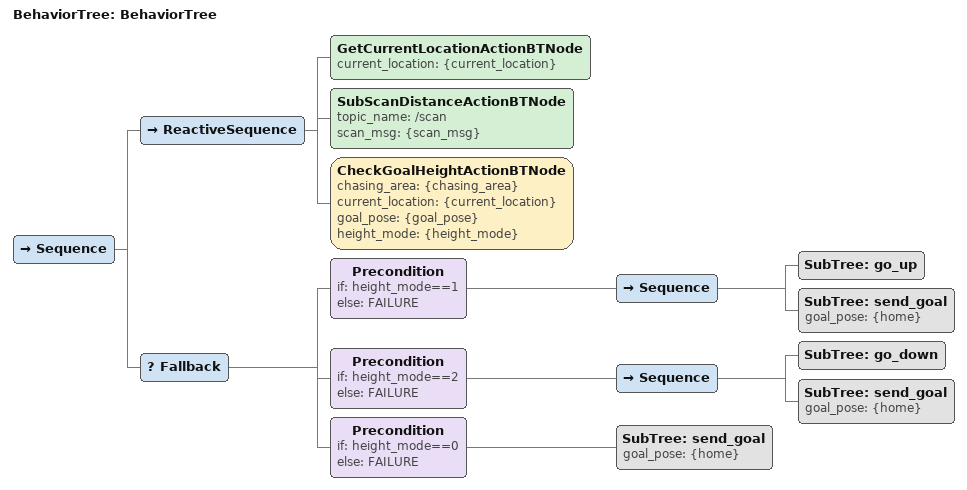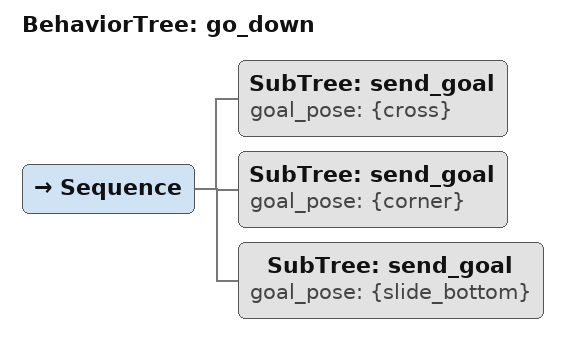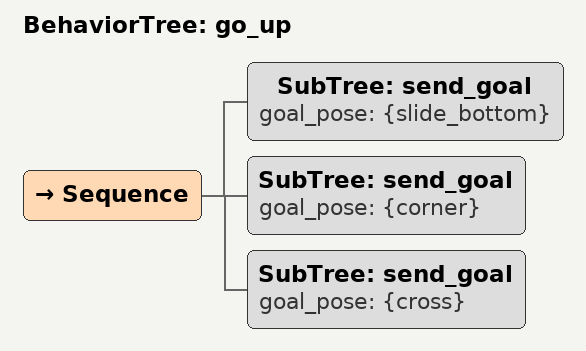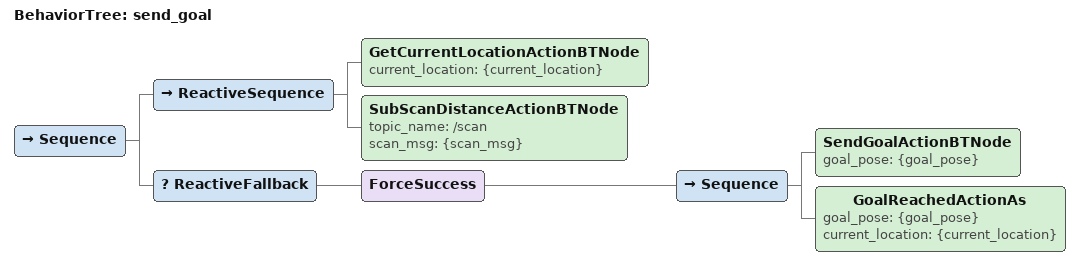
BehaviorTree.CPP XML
<?xml version="1.0" encoding="UTF-8"?>
<root BTCPP_format="4" main_tree_to_execute="BehaviorTree">
    <BehaviorTree ID="BehaviorTree">
        <Sequence>
            <ReactiveSequence>
                <GetCurrentLocationActionBTNode current_location="{current_location}" />
                <SubScanDistanceActionBTNode topic_name="/scan"
                scan_msg="{scan_msg}"/>
                <CheckGoalHeightActionBTNode chasing_area="{chasing_area}"
                                            current_location="{current_location}"
                                            goal_pose="{goal_pose}"
                                            height_mode="{height_mode}"/>
            </ReactiveSequence>
            <Fallback>
                <Precondition if="height_mode==1" else="FAILURE">
                <Sequence>
                    <SubTree ID="go_up"/>
                    <SubTree ID="send_goal" goal_pose="{home}"/>
                </Sequence>
                </Precondition>

                <Precondition if="height_mode==2" else="FAILURE">
                <Sequence>
                    <SubTree ID="go_down"/>
                    <SubTree ID="send_goal" goal_pose="{home}"/>
                </Sequence>
                </Precondition>

                <Precondition if="height_mode==0" else="FAILURE">
                    <SubTree ID="send_goal" goal_pose="{home}"/>
                </Precondition>
            </Fallback>
        </Sequence>
    </BehaviorTree>

        <BehaviorTree ID="go_down">
            <Sequence>
                <SubTree ID="send_goal" goal_pose="{cross}"/>
                <SubTree ID="send_goal" goal_pose="{corner}"/>
                <SubTree ID="send_goal" goal_pose="{slide_bottom}"/>
            </Sequence>
        </BehaviorTree>

        <BehaviorTree ID="go_up">
            <Sequence>
                <SubTree ID="send_goal" goal_pose="{slide_bottom}"/>
                <SubTree ID="send_goal" goal_pose="{corner}"/>
                <SubTree ID="send_goal" goal_pose="{cross}"/>
            </Sequence>
        </BehaviorTree>

        <BehaviorTree ID="send_goal">
            <Sequence>
                <ReactiveSequence>
                    <GetCurrentLocationActionBTNode current_location="{current_location}" />
                    <SubScanDistanceActionBTNode topic_name="/scan"
                    scan_msg="{scan_msg}"/>
                </ReactiveSequence>
                    <ReactiveFallback>
                        <ForceSuccess>
                            <Sequence>
                                <SendGoalActionBTNode goal_pose="{goal_pose}" />
                                <GoalReachedActionAs goal_pose="{goal_pose}"
                                current_location="{current_location}"/>
                            </Sequence>
                        </ForceSuccess>
                    </ReactiveFallback>
            </Sequence>
        </BehaviorTree>
</root>
